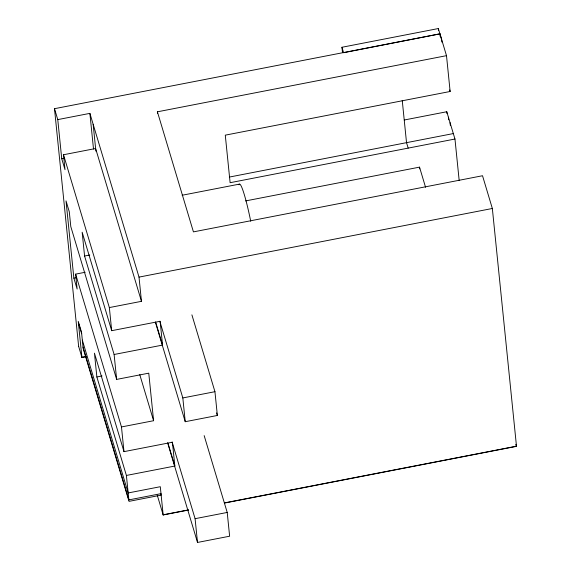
<?xml version="1.0" encoding="UTF-8"?>
<svg xmlns="http://www.w3.org/2000/svg" width="571" height="571" viewBox="0 0 571 571"><rect width="100%" height="100%" fill="white"/><g stroke="black" fill="none" stroke-linecap="round" stroke-linejoin="round"><path stroke-width="0.86" d="M342.493 52.546L341.958 47.265L438.321 28.55L441.604 39.463L441.868 42.076M78.655 346.554L54.495 108.69L439.948 33.839L446.501 55.665L450.134 91.488L225.281 135.156L230.113 182.699L454.966 139.031L459.163 180.386M439.948 33.839L343.592 52.725L341.958 47.265M54.495 108.69L57.764 119.61L89.883 113.372L139.01 277.106L141.465 301.331L109.354 307.569L63.502 154.748L95.621 148.51L141.465 301.331M157.589 113.579L157.41 111.809L446.501 55.665M57.764 119.61L61.739 158.759L64.345 158.253M404.318 119.989L446.772 111.745L454.966 139.031M229.349 177.067L453.324 133.571M182.128 195.246L239.42 184.119M245.587 200.921L419.521 167.139L425.566 187.295M84.572 256.015L114.114 354.491L162.557 345.084L160.137 321.28L111.695 330.688L82.16 232.204L84.572 256.015L89.761 255.009M75.629 274.13L121.473 426.944L153.592 420.713L148.767 373.17L116.648 379.408L70.797 226.587L69.291 211.805L66.022 200.892L73.866 278.141L77.142 289.054L75.629 274.13L85.179 272.274M73.866 278.141L76.471 277.634M139.01 277.106L492.345 208.486L516.505 446.351L224.389 503.08M81.91 357.303L86.25 356.454M78.641 346.383L81.924 357.467L86.264 356.625M96.863 376.967L126.398 475.45L174.84 466.043L172.421 442.232L123.986 451.64L94.443 353.163L96.863 376.967L102.052 375.961M159.823 321.259L182.827 397.937L214.946 391.699L217.365 415.467L185.24 421.705L155.333 322.023M83.031 347.068L128.882 499.889L161.001 493.651M163.149 514.799L188.516 509.874M224.374 502.908L516.484 446.179L515.984 444.495M157.261 495.164L163.17 514.963L188.53 510.039M172.085 442.004L195.089 518.682L227.215 512.444L229.628 536.212L197.509 542.45L167.603 442.775M492.345 208.486L482.524 175.74L193.433 231.883L157.41 111.809M449.67 89.933L450.134 91.488M515.998 444.666L516.505 446.351M408.172 148.117L406.531 142.657L402.241 100.403M191.899 314.857L214.946 391.699M216.595 412.904L217.365 415.467M204.161 435.609L227.215 512.444M155.676 322.165L162.557 345.084M167.96 443.117L174.84 466.043M139.759 374.605L153.592 420.713M61.739 158.759L65.015 169.673L63.502 154.748M160.637 493.415L161.15 495.121L129.032 501.359L83.18 348.546L81.532 332.286L78.256 321.373L81.924 357.467M78.405 322.843L81.682 333.757M82.331 340.13L128.175 492.951L160.294 486.713L163.17 514.963M450.048 122.658L450.319 125.299M439.963 34.01L440.227 36.615M448.413 117.198L448.678 119.839M438.321 28.55L438.499 30.292M446.772 111.745L446.95 113.501M419.521 167.139L419.699 168.902M182.827 397.937L185.24 421.705M195.089 518.682L197.509 542.45M93.159 124.285L95.885 151.144M89.883 113.372L93.508 149.045M109.354 307.569L111.695 330.688M114.114 354.491L116.648 379.408M121.473 426.944L123.986 451.64M126.398 475.45L128.882 499.889M238.985 184.768A41.091 3.918 79 0 1 250.719 221.27"/></g></svg>
